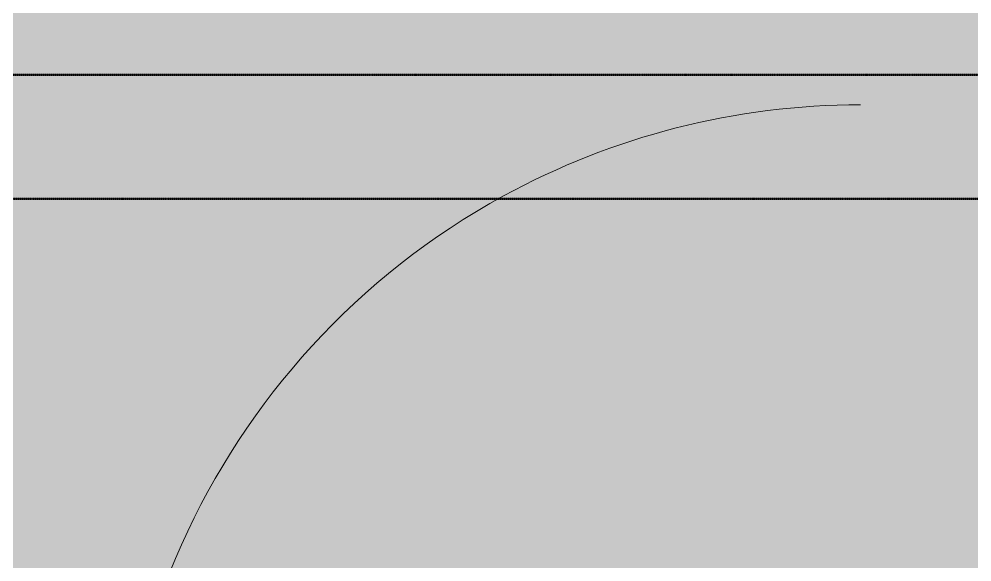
# Model space of a CAD drawing. Header units: millimetres. Extents: x 15878 to 679837, y -72324 to 391440.
# Drawn here: x 70755 to 73059, y 30429 to 31742 of the extents above; entities that cross this region are included whole.
import ezdxf

# ---------------------------------------------------------------- set-up
doc = ezdxf.new("R2010")
doc.units = ezdxf.units.MM
doc.linetypes.add('Demolished', pattern=[4.8, 3.2, -1.6])
for name, color, linetype, lineweight in [('A-DETL', 90, 'Continuous', 5), ('A-DETL-GENF', 92, 'Continuous', 5), ('A-DOOR', 31, 'Continuous', 5), ('A-FLOR', 192, 'Continuous', 5), ('A-WALL', 113, 'Continuous', 5), ('A-WALL-PATT', 111, 'Continuous', 18)]:
    doc.layers.add(name, color=color, linetype=linetype, lineweight=lineweight)

# ---------------------------------------------------------------- blocks, each defined once
blk = doc.blocks.new('DLN_Gate Door-02 - DLN_Gate Door-01 2-V396-1_F')
at = {"layer": 'A-DOOR', "color": 253}
for p, q in [((-1375, 48.3), (-1375, 40)), ((-1375, 48.3), (-1375, 40)), ((-1315, 47.4), (-1315, -25)), ((-1315, 47.4), (-1315, -35)), ((-1315, -20), (-1315, 47.4)), ((-1305, 47.4), (-1305, -25)), ((-1305, -25), (-1305, 47.4)), ((-1290, 50), (-1210, 50)), ((-1290, 50), (-1265, 50)), ((-1265, 50), (-1265, -15.1)), ((-1200, 50), (500, 50)), ((-1149.1, 50), (-1141.1, 50)), ((-1137.4, 50), (465, 50)), ((465, 50), (500, 50)), ((465, 50), (465, -20)), ((500, 50), (500, 0)), ((500, 50), (500, 0)), ((500, 50), (500, -20)), ((-1375, 40), (-1325, 40)), ((-1325, 40), (-1375, 40)), ((-1375, 40), (-1375, -50)), ((-1375, 40), (-1325, 40)), ((-1325, 40), (-1325, -20)), ((-1325, -20), (-1325, 40)), ((-1325, 40), (-1325, -20)), ((-1210, 35), (-1265, 35)), ((465, 35), (-1200, 35)), ((505, -20), (505, 45)), ((500, -50), (500, 0)), ((-1325, -20), (-1315, -20)), ((-1315, -20), (-1325, -20)), ((-1325, -20), (-1315, -20)), ((-1315, -35), (-1315, -20)), ((-1265, -5), (-1210, -5)), ((-1200, -5), (465, -5)), ((-1119, -20), (-1151, -20)), ((443.9, -20), (-1113.9, -20)), ((465, -20), (449, -20)), ((500, -20), (465, -20)), ((510, -20), (500, -20)), ((500, -20), (500, -50)), ((502.5, -20), (507.5, -20)), ((510, -50), (510, -20)), ((-1300, -35), (-1315, -35)), ((-1315, -35), (-1265, -35)), ((-1305, -25), (-1298.8, -25)), ((-1298.8, -25), (-1305, -25)), ((-1305, -35), (-1265, -35)), ((-1300, -50), (-1300, -35)), ((-1265, -35), (-1265, -25.1)), ((-1265, -35), (-1265, -25.1)), ((-1375, -50), (-1300, -50)), ((500, -50), (510, -50))]:
    blk.add_line(p, q, dxfattribs=at)
for radius in [5, 4, 2.5]:
    blk.add_circle((505, 50), radius, dxfattribs=at)
for start, end in [(28.6862, 177.6284), (0, 28.6862)]:
    blk.add_arc((499.4, 50), 1798.2, start, end, dxfattribs=at)

msp = doc.modelspace()

# ---------------------------------------------------------------- hatches: boundary and pattern name
at = {"layer": 'A-DETL-GENF', "transparency": 33554585}
msp.add_hatch(color=253, dxfattribs=at).paths.add_polyline_path([(78839.3, 7707.5), (78839.3, 15874.2), (88639.3, 15874.2), (88639.3, 23590.5), (86708.4, 23590.5), (86708.4, 23740.5), (88536.2, 31007.5), (88039.3, 31007.5), (88039.3, 31457.5), (82864.3, 31457.5), (82864.3, 34107.5), (87689.3, 34107.5), (87689.3, 39607.5), (85289.3, 39607.5), (85289.3, 40057.5), (83089.3, 40057.5), (83089.3, 39607.5), (74619.3, 39607.5), (74619.3, 40057.5), (72419.3, 40057.5), (72419.3, 39607.5), (71539.3, 39607.5), (71539.3, 52007.5), (63889.3, 52007.5), (63889.3, 51407.5), (63289.3, 51407.5), (63289.3, 37257.5), (75389.3, 37257.5), (75389.3, 33757.5), (52639.3, 33757.5), (52639.3, 31607.5), (76689.3, 31607.5), (76689.3, 29767.5), (75489.3, 29767.5), (75489.3, 27367.5), (76689.3, 27367.5), (76689.3, 21440.5), (78464.3, 21440.5), (78464.3, 18024.2), (76689.3, 18024.2), (76689.3, 12097.5), (75489.3, 12097.5), (75489.3, 9697.5), (76689.3, 9697.5), (76689.3, 7707.5), (78457.2, 7707.5)], flags=0)
h = msp.add_hatch(color=253, dxfattribs=at)
h.paths.add_polyline_path([(46321.9, 8157.5), (49101.8, 8157.5), (49101.8, 9357.5), (49901.8, 9357.5), (49901.8, 8157.5), (57914.3, 8157.5), (57914.3, 9357.5), (58714.3, 9357.5), (58714.3, 8157.5), (66726.8, 8157.5), (66726.8, 9357.5), (67526.8, 9357.5), (67526.8, 8157.5), (75189.3, 8157.5), (75189.3, 12397.5), (76389.3, 12397.5), (76389.3, 18324.2), (78164.3, 18324.2), (78164.3, 21140.5), (76389.3, 21140.5), (76401.8, 27067.5), (75189.3, 27067.5), (75189.3, 31307.5), (67526.8, 31307.5), (67526.8, 30107.5), (66726.8, 30107.5), (66726.8, 31307.5), (58714.3, 31307.5), (58714.3, 30107.5), (57914.3, 30107.5), (57914.3, 31307.5), (49901.8, 31307.5), (49901.8, 30107.5), (49101.8, 30107.5), (49101.8, 31307.5), (44039.3, 31307.5), (44039.3, 30107.5), (41739.3, 30107.5), (41739.3, 31307.5), (41439.3, 31307.5), (41439.3, 30107.5), (40239.3, 30107.5), (40239.3, 23840.8), (41439.3, 23840.8), (41439.3, 23040.8), (40239.3, 23040.8), (40239.3, 16424.2), (41439.3, 16424.2), (41439.3, 15624.2), (40239.3, 15624.2), (40239.3, 11957.5), (41439.3, 11957.5), (41439.3, 8157.5), (44630.6, 8157.5)], flags=0)
h.paths.add_polyline_path([(52241.6, 11632.5), (41679.4, 11632.5), (41679.4, 27832.5), (72759.3, 27832.5), (72759.3, 11632.5), (52664.4, 11632.5)], flags=0)
at = {"layer": 'A-WALL-PATT', "lineweight": 5, "transparency": 33554432}
msp.add_hatch(color=253, dxfattribs=at).paths.add_polyline_path([(70000.5, 31307.5), (73939.3, 31307.5), (73939.3, 31607.5), (69126.8, 31607.5), (69126.8, 31307.5)], flags=0)

# ---------------------------------------------------------------- linework, layer by layer
at = {"layer": 'A-DETL', "linetype": 'Demolished', "lineweight": 50}
for p, q in [((52639.3, 31607.5), (75189.3, 31607.5)), ((75189.3, 31307.5), (67526.8, 31307.5))]:
    msp.add_line(p, q, dxfattribs=at)
at = {"layer": 'A-FLOR'}
msp.add_line((69126.8, 31607.5), (73939.3, 31607.5), dxfattribs=at)
at = {"layer": 'A-WALL', "color": 253}
for p, q in [((73939.3, 31607.5), (69126.8, 31607.5)), ((69126.8, 31307.5), (73939.3, 31307.5))]:
    msp.add_line(p, q, dxfattribs=at)

# ---------------------------------------------------------------- block references
at = {"layer": 'A-DOOR', "color": 253, "rotation": 90}
msp.add_blockref('DLN_Gate Door-02 - DLN_Gate Door-01 2-V396-1_F', (72839.3, 29237.5), dxfattribs=at)

doc.saveas('drawing.dxf')
